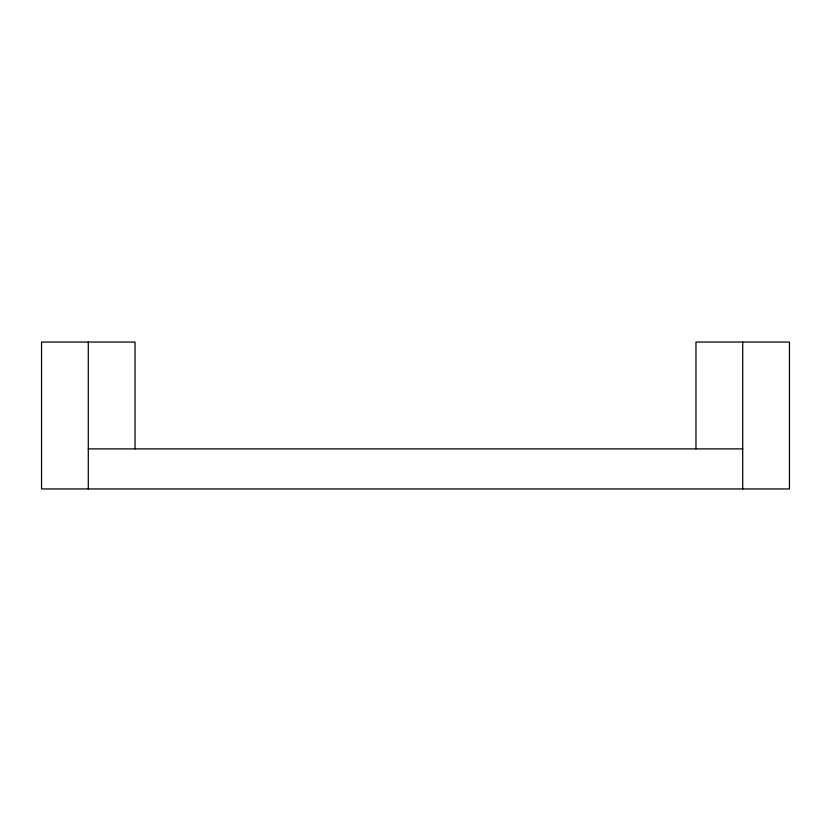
<?xml version="1.0" encoding="UTF-8"?>
<svg xmlns="http://www.w3.org/2000/svg" width="831" height="831" viewBox="0 0 831 831"><rect width="100%" height="100%" fill="white"/><g stroke="black" fill="none" stroke-linecap="round" stroke-linejoin="round"><path stroke-width="1.25" d="M88.294 448.885L742.706 448.885M742.706 342.05L742.706 488.95M695.963 448.885L695.963 342.05L789.45 342.05L789.45 488.95L41.55 488.95L41.55 342.05L135.037 342.05L135.037 448.885M88.294 342.05L88.294 488.95"/></g></svg>
